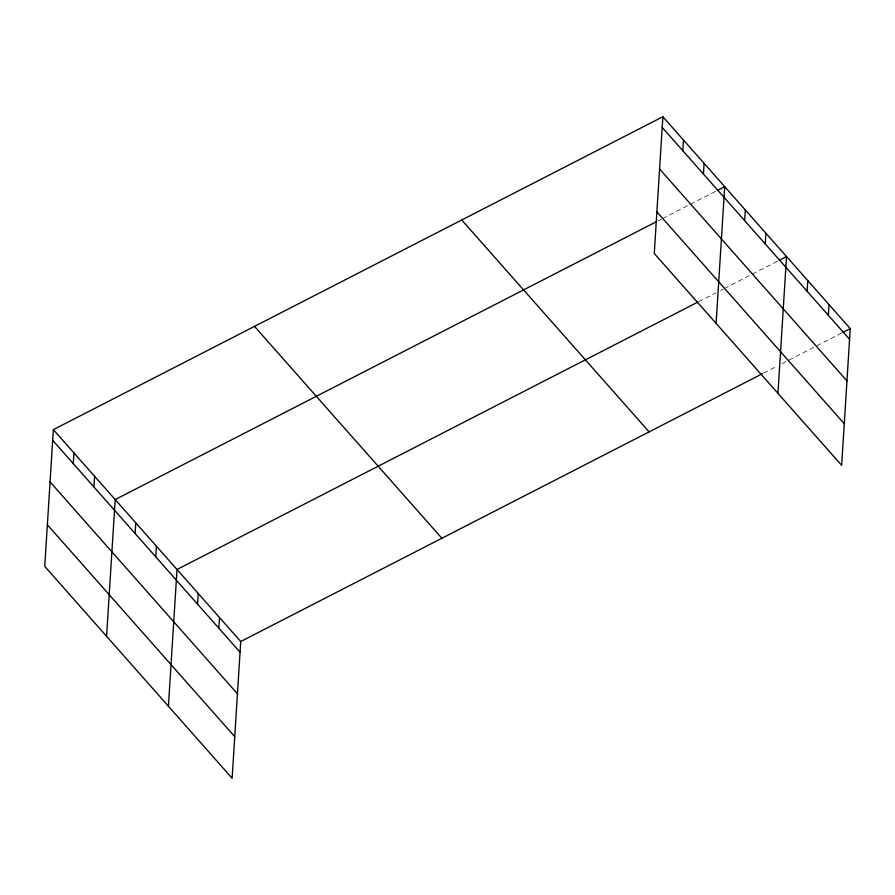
<?xml version="1.0" encoding="UTF-8"?>
<svg xmlns="http://www.w3.org/2000/svg" width="895" height="895" viewBox="0 0 895 895"><rect width="100%" height="100%" fill="white"/><g stroke="black" fill="none" stroke-linecap="round" stroke-linejoin="round"><path stroke-width="0.67" stroke-dasharray="4.47 3.36" d="M657.657 221.076L661.315 219.197M662.535 218.57L689.351 204.798M690.571 204.172L716.179 191.038M698.771 301.626L715.843 292.866M720.71 290.36L723.149 289.119M724.368 288.492L751.185 274.72M752.404 274.094L778.012 260.948M763.703 373.047L777.106 366.156M781.984 363.661L841.714 332.996"/><path stroke-width="1.34" d="M53.353 429.645L44.75 566.39L232.129 778.27L240.733 641.525L53.353 429.645L662.871 116.73L850.25 328.61L841.647 465.355L654.267 253.475L662.871 116.73M73.289 463.621L73.961 452.948M93.908 486.925L94.579 476.252M106.583 636.311L115.186 499.567L656.438 221.703M135.123 533.543L135.794 522.87M155.741 556.847L156.412 546.174M168.417 706.233L177.02 569.477L697.552 302.253M197.582 604.17L198.254 593.497M218.816 628.178L219.499 617.505M682.818 150.707L683.489 140.034M703.425 174.022L704.096 163.349M716.101 323.397L724.704 186.652L717.398 190.411M744.651 220.629L745.322 209.956M765.259 243.932L765.93 233.259M777.934 393.319L786.537 256.574L779.232 260.322M807.111 291.255L807.782 280.582M828.345 315.275L829.016 304.602M240.733 641.525L762.484 373.674M842.933 332.369L850.25 328.61M662.199 127.403L849.579 339.283M659.581 169.01L846.961 380.89M656.885 211.88L844.265 423.749M461.731 219.991L649.11 431.871M254.493 326.384L441.873 538.264M52.682 440.318L240.061 652.198M50.064 481.924L237.444 693.793M47.368 524.783L234.747 736.663"/></g></svg>
